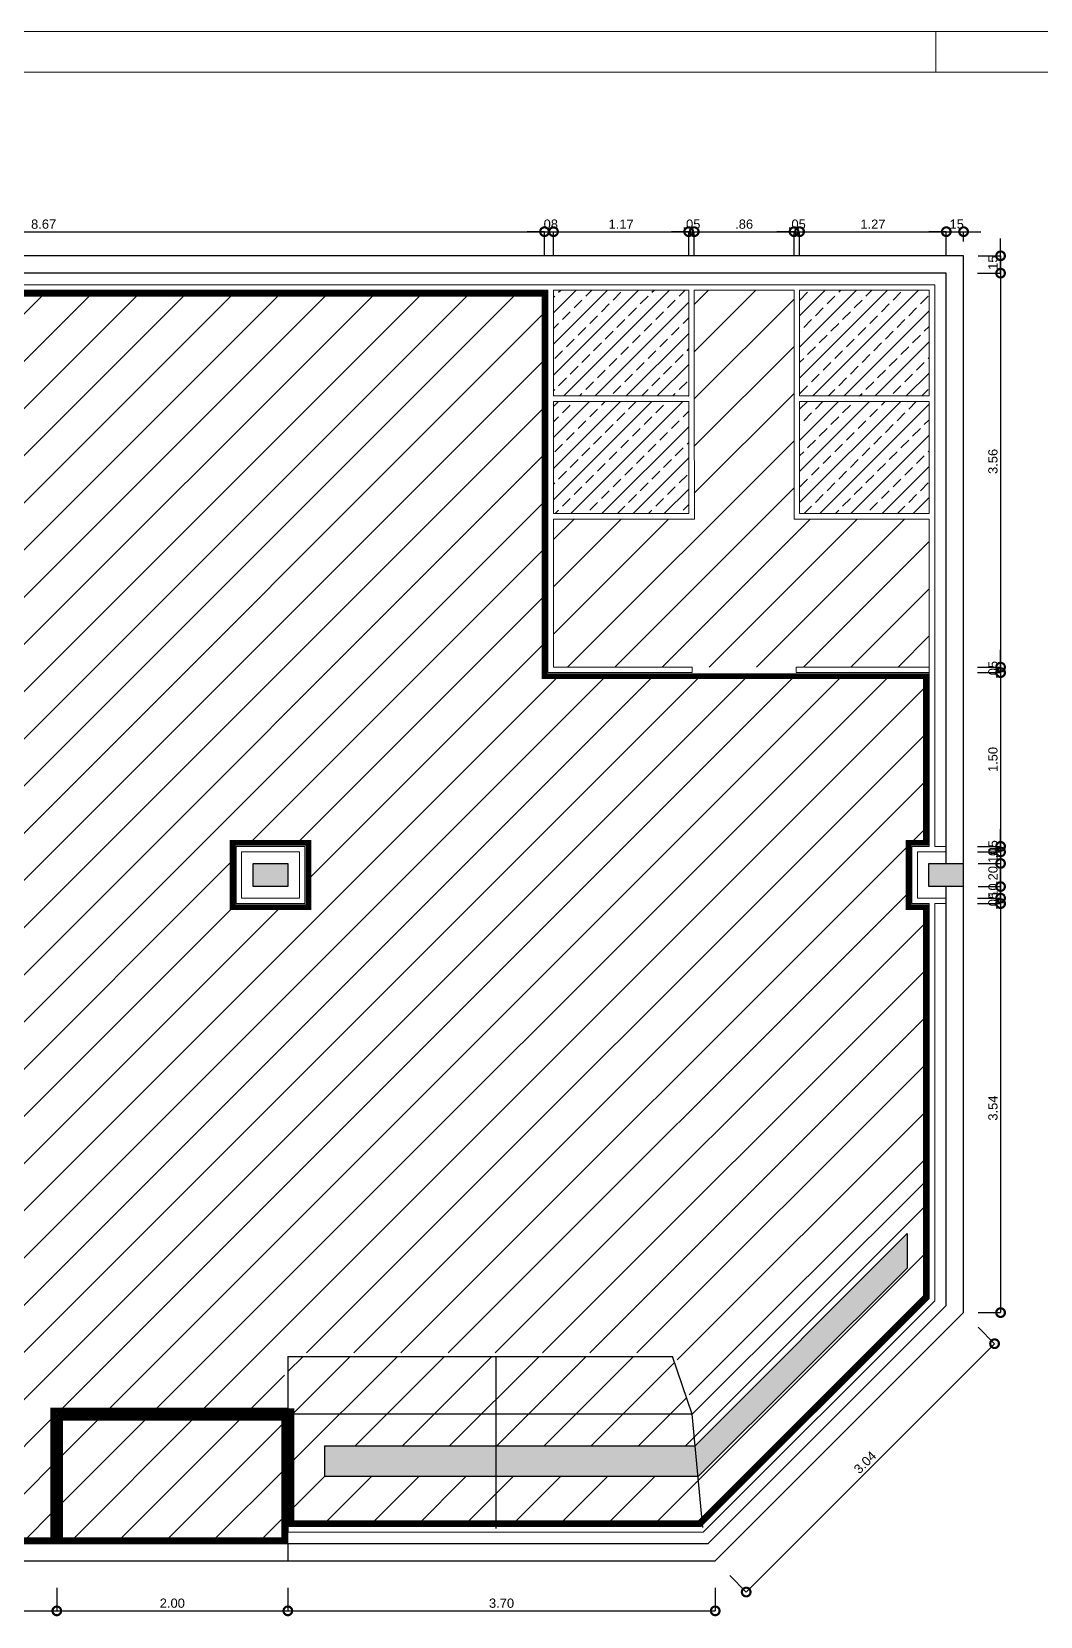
# Model space of a CAD drawing. Header units: millimetres. Extents: x 12559 to 15472, y 18493 to 18672.
# Drawn here: x 12566.78 to 12575.51, y 18500.18 to 18513.9 of the extents above; entities that cross this region are included whole.
import ezdxf

# ---------------------------------------------------------------- set-up
doc = ezdxf.new("R2010")
doc.units = ezdxf.units.MM
doc.layers.get('0').update_dxf_attribs({"lineweight": 9})
for name, color, linetype in [('COTAS', 1, 'Continuous'), ('mdf', 3, 'Continuous'), ('Parede', 5, 'Continuous')]:
    doc.layers.add(name, color=color, linetype=linetype)
doc.layers.add('gesso', color=6, linetype='Continuous', lineweight=5, plot=False)
doc.styles.add('R60-50', font='arial.ttf', dxfattribs={"height": 0.08})
doc.dimstyles.new('1-50', dxfattribs={"dimtxt": 0.08, "dimasz": 0.15, "dimexe": 0, "dimexo": 0.125, "dimgap": 0.025, "dimtad": 1, "dimzin": 4, "dimdsep": 46, "dimtxsty": 'R60-50', "dimblk": 'DOTSMALL', "dimcen": 0, "dimclrd": 10, "dimclre": 10, "dimclrt": 2, "dimaunit": 1, "dimadec": 0, "dimazin": 1, "dimtfac": 1, "dimtix": 1, "dimtmove": 2, "dimatfit": 3, "dimldrblk": 'DOTSMALL', "dimfxl": 0.2, "dimfxlon": 1, "dimtolj": 1, "dimtzin": 0, "dimarcsym": 0})

# ---------------------------------------------------------------- blocks, each defined once
blk = doc.blocks.new('_DOTSMALL')
at = {"color": 0, "linetype": 'ByBlock', "const_width": 0.5}
blk.add_lwpolyline([(-0.0625, 0, 1), (0.0625, 0, 1)], format="xyb", close=True, dxfattribs=at)
blk = doc.blocks.new('*D88')
at = {"layer": 'COTAS', "color": 10, "lineweight": -2, "transparency": 16777216}
for p, q in [((12562.543, 18512.083), (12562.543, 18512.167)), ((12562.543, 18512.167), (12571.215, 18512.167)), ((12571.215, 18511.967), (12571.215, 18512.167))]:
    blk.add_line(p, q, dxfattribs=at)
at = {"layer": 'Defpoints', "color": 0, "transparency": 16777216}
for p in [(12571.215, 18512.167), (12562.543, 18511.958), (12571.215, 18511.63)]:
    blk.add_point(p, dxfattribs=at)
at = {"layer": 'COTAS', "color": 10, "lineweight": -2, "transparency": 16777216, "xscale": 0.15, "yscale": 0.15, "zscale": 0.15, "rotation": 180}
blk.add_blockref('_DOTSMALL', (12562.543, 18512.167), dxfattribs=at)
at = {"layer": 'COTAS', "color": 10, "lineweight": -2, "transparency": 16777216, "xscale": 0.15, "yscale": 0.15, "zscale": 0.15}
blk.add_blockref('_DOTSMALL', (12571.215, 18512.167), dxfattribs=at)
at = {"layer": 'COTAS', "color": 2, "transparency": 16777216, "insert": (12566.879, 18512.232), "char_height": 0.08, "attachment_point": 5, "style": 'R60-50'}
blk.add_mtext('\\A1;8.67', dxfattribs=at)
blk = doc.blocks.new('*D89')
at = {"layer": 'COTAS', "color": 10, "lineweight": -2, "transparency": 16777216}
for p, q in [((12571.215, 18512.167), (12571.065, 18512.167)), ((12571.215, 18511.967), (12571.215, 18512.167)), ((12571.215, 18512.167), (12571.293, 18512.167)), ((12571.293, 18511.967), (12571.293, 18512.167)), ((12571.293, 18512.167), (12571.443, 18512.167))]:
    blk.add_line(p, q, dxfattribs=at)
at = {"layer": 'Defpoints', "color": 0, "transparency": 16777216}
for p in [(12571.293, 18512.167), (12571.215, 18511.63), (12571.293, 18511.66)]:
    blk.add_point(p, dxfattribs=at)
at = {"layer": 'COTAS', "color": 10, "lineweight": -2, "transparency": 16777216, "xscale": 0.15, "yscale": 0.15, "zscale": 0.15}
blk.add_blockref('_DOTSMALL', (12571.215, 18512.167), dxfattribs=at)
at = {"layer": 'COTAS', "color": 10, "lineweight": -2, "transparency": 16777216, "xscale": 0.15, "yscale": 0.15, "zscale": 0.15, "rotation": 180}
blk.add_blockref('_DOTSMALL', (12571.293, 18512.167), dxfattribs=at)
at = {"layer": 'COTAS', "color": 2, "transparency": 16777216, "insert": (12571.254, 18512.232), "char_height": 0.08, "attachment_point": 5, "style": 'R60-50'}
blk.add_mtext('\\A1;.08', dxfattribs=at)
blk = doc.blocks.new('*D90')
at = {"layer": 'COTAS', "color": 10, "lineweight": -2, "transparency": 16777216}
for p, q in [((12571.293, 18511.967), (12571.293, 18512.167)), ((12571.293, 18512.167), (12572.463, 18512.167)), ((12572.463, 18511.967), (12572.463, 18512.167))]:
    blk.add_line(p, q, dxfattribs=at)
at = {"layer": 'Defpoints', "color": 0, "transparency": 16777216}
for p in [(12572.463, 18512.167), (12571.293, 18511.66), (12572.463, 18511.66)]:
    blk.add_point(p, dxfattribs=at)
at = {"layer": 'COTAS', "color": 10, "lineweight": -2, "transparency": 16777216, "xscale": 0.15, "yscale": 0.15, "zscale": 0.15, "rotation": 180}
blk.add_blockref('_DOTSMALL', (12571.293, 18512.167), dxfattribs=at)
at = {"layer": 'COTAS', "color": 10, "lineweight": -2, "transparency": 16777216, "xscale": 0.15, "yscale": 0.15, "zscale": 0.15}
blk.add_blockref('_DOTSMALL', (12572.463, 18512.167), dxfattribs=at)
at = {"layer": 'COTAS', "color": 2, "transparency": 16777216, "insert": (12571.878, 18512.232), "char_height": 0.08, "attachment_point": 5, "style": 'R60-50'}
blk.add_mtext('\\A1;1.17', dxfattribs=at)
blk = doc.blocks.new('*D91')
at = {"layer": 'COTAS', "color": 10, "lineweight": -2, "transparency": 16777216}
for p, q in [((12572.463, 18512.167), (12572.313, 18512.167)), ((12572.463, 18511.967), (12572.463, 18512.167)), ((12572.463, 18512.167), (12572.511, 18512.167)), ((12572.511, 18511.967), (12572.511, 18512.167)), ((12572.511, 18512.167), (12572.661, 18512.167))]:
    blk.add_line(p, q, dxfattribs=at)
at = {"layer": 'Defpoints', "color": 0, "transparency": 16777216}
for p in [(12572.511, 18512.167), (12572.463, 18511.66), (12572.511, 18511.66)]:
    blk.add_point(p, dxfattribs=at)
at = {"layer": 'COTAS', "color": 10, "lineweight": -2, "transparency": 16777216, "xscale": 0.15, "yscale": 0.15, "zscale": 0.15}
blk.add_blockref('_DOTSMALL', (12572.463, 18512.167), dxfattribs=at)
at = {"layer": 'COTAS', "color": 10, "lineweight": -2, "transparency": 16777216, "xscale": 0.15, "yscale": 0.15, "zscale": 0.15, "rotation": 180}
blk.add_blockref('_DOTSMALL', (12572.511, 18512.167), dxfattribs=at)
at = {"layer": 'COTAS', "color": 2, "transparency": 16777216, "insert": (12572.487, 18512.232), "char_height": 0.08, "attachment_point": 5, "style": 'R60-50'}
blk.add_mtext('\\A1;.05', dxfattribs=at)
blk = doc.blocks.new('*D92')
at = {"layer": 'COTAS', "color": 10, "lineweight": -2, "transparency": 16777216}
for p, q in [((12572.511, 18511.967), (12572.511, 18512.167)), ((12572.511, 18512.167), (12573.375, 18512.167)), ((12573.375, 18511.967), (12573.375, 18512.167))]:
    blk.add_line(p, q, dxfattribs=at)
at = {"layer": 'Defpoints', "color": 0, "transparency": 16777216}
for p in [(12573.375, 18512.167), (12572.511, 18511.66), (12573.375, 18511.66)]:
    blk.add_point(p, dxfattribs=at)
at = {"layer": 'COTAS', "color": 10, "lineweight": -2, "transparency": 16777216, "xscale": 0.15, "yscale": 0.15, "zscale": 0.15, "rotation": 180}
blk.add_blockref('_DOTSMALL', (12572.511, 18512.167), dxfattribs=at)
at = {"layer": 'COTAS', "color": 10, "lineweight": -2, "transparency": 16777216, "xscale": 0.15, "yscale": 0.15, "zscale": 0.15}
blk.add_blockref('_DOTSMALL', (12573.375, 18512.167), dxfattribs=at)
at = {"layer": 'COTAS', "color": 2, "transparency": 16777216, "insert": (12572.943, 18512.232), "char_height": 0.08, "attachment_point": 5, "style": 'R60-50'}
blk.add_mtext('\\A1;.86', dxfattribs=at)
blk = doc.blocks.new('*D93')
at = {"layer": 'COTAS', "color": 10, "lineweight": -2, "transparency": 16777216}
for p, q in [((12573.375, 18512.167), (12573.225, 18512.167)), ((12573.375, 18511.967), (12573.375, 18512.167)), ((12573.375, 18512.167), (12573.423, 18512.167)), ((12573.423, 18511.967), (12573.423, 18512.167)), ((12573.423, 18512.167), (12573.573, 18512.167))]:
    blk.add_line(p, q, dxfattribs=at)
at = {"layer": 'Defpoints', "color": 0, "transparency": 16777216}
for p in [(12573.423, 18512.167), (12573.375, 18511.66), (12573.423, 18511.66)]:
    blk.add_point(p, dxfattribs=at)
at = {"layer": 'COTAS', "color": 10, "lineweight": -2, "transparency": 16777216, "xscale": 0.15, "yscale": 0.15, "zscale": 0.15}
blk.add_blockref('_DOTSMALL', (12573.375, 18512.167), dxfattribs=at)
at = {"layer": 'COTAS', "color": 10, "lineweight": -2, "transparency": 16777216, "xscale": 0.15, "yscale": 0.15, "zscale": 0.15, "rotation": 180}
blk.add_blockref('_DOTSMALL', (12573.423, 18512.167), dxfattribs=at)
at = {"layer": 'COTAS', "color": 2, "transparency": 16777216, "insert": (12573.399, 18512.232), "char_height": 0.08, "attachment_point": 5, "style": 'R60-50'}
blk.add_mtext('\\A1;.05', dxfattribs=at)
blk = doc.blocks.new('*D94')
at = {"layer": 'COTAS', "color": 10, "lineweight": -2, "transparency": 16777216}
for p, q in [((12573.423, 18511.967), (12573.423, 18512.167)), ((12573.423, 18512.167), (12574.693, 18512.167)), ((12574.693, 18511.967), (12574.693, 18512.167))]:
    blk.add_line(p, q, dxfattribs=at)
at = {"layer": 'Defpoints', "color": 0, "transparency": 16777216}
for p in [(12574.693, 18512.167), (12574.693, 18511.808), (12573.423, 18511.66)]:
    blk.add_point(p, dxfattribs=at)
at = {"layer": 'COTAS', "color": 10, "lineweight": -2, "transparency": 16777216, "xscale": 0.15, "yscale": 0.15, "zscale": 0.15, "rotation": 180}
blk.add_blockref('_DOTSMALL', (12573.423, 18512.167), dxfattribs=at)
at = {"layer": 'COTAS', "color": 10, "lineweight": -2, "transparency": 16777216, "xscale": 0.15, "yscale": 0.15, "zscale": 0.15}
blk.add_blockref('_DOTSMALL', (12574.693, 18512.167), dxfattribs=at)
at = {"layer": 'COTAS', "color": 2, "transparency": 16777216, "insert": (12574.058, 18512.232), "char_height": 0.08, "attachment_point": 5, "style": 'R60-50'}
blk.add_mtext('\\A1;1.27', dxfattribs=at)
blk = doc.blocks.new('*D95')
at = {"layer": 'COTAS', "color": 10, "lineweight": -2, "transparency": 16777216}
for p, q in [((12574.693, 18512.167), (12574.543, 18512.167)), ((12574.693, 18511.967), (12574.693, 18512.167)), ((12574.693, 18512.167), (12574.843, 18512.167)), ((12574.843, 18512.083), (12574.843, 18512.167)), ((12574.843, 18512.167), (12574.993, 18512.167))]:
    blk.add_line(p, q, dxfattribs=at)
at = {"layer": 'Defpoints', "color": 0, "transparency": 16777216}
for p in [(12574.843, 18512.167), (12574.843, 18511.958), (12574.693, 18511.808)]:
    blk.add_point(p, dxfattribs=at)
at = {"layer": 'COTAS', "color": 10, "lineweight": -2, "transparency": 16777216, "xscale": 0.15, "yscale": 0.15, "zscale": 0.15}
blk.add_blockref('_DOTSMALL', (12574.693, 18512.167), dxfattribs=at)
at = {"layer": 'COTAS', "color": 10, "lineweight": -2, "transparency": 16777216, "xscale": 0.15, "yscale": 0.15, "zscale": 0.15, "rotation": 180}
blk.add_blockref('_DOTSMALL', (12574.843, 18512.167), dxfattribs=at)
at = {"layer": 'COTAS', "color": 2, "transparency": 16777216, "insert": (12574.768, 18512.232), "char_height": 0.08, "attachment_point": 5, "style": 'R60-50'}
blk.add_mtext('\\A1;.15', dxfattribs=at)
blk = doc.blocks.new('*D96')
at = {"layer": 'COTAS', "color": 10, "lineweight": -2, "transparency": 16777216}
for p, q in [((12575.163, 18511.958), (12575.163, 18512.108)), ((12574.968, 18511.958), (12575.163, 18511.958)), ((12575.163, 18511.808), (12575.163, 18511.958)), ((12574.963, 18511.808), (12575.163, 18511.808)), ((12575.163, 18511.808), (12575.163, 18511.658))]:
    blk.add_line(p, q, dxfattribs=at)
at = {"layer": 'Defpoints', "color": 0, "transparency": 16777216}
for p in [(12574.843, 18511.958), (12575.163, 18511.958), (12574.693, 18511.808)]:
    blk.add_point(p, dxfattribs=at)
at = {"layer": 'COTAS', "color": 10, "lineweight": -2, "transparency": 16777216, "xscale": 0.15, "yscale": 0.15, "zscale": 0.15}
for p, rotation in [((12575.163, 18511.958), 270), ((12575.163, 18511.808), 90)]:
    blk.add_blockref('_DOTSMALL', p, dxfattribs=dict(at, rotation=rotation))
at = {"layer": 'COTAS', "color": 2, "transparency": 16777216, "insert": (12575.097, 18511.883), "char_height": 0.08, "attachment_point": 5, "rotation": 90, "style": 'R60-50'}
blk.add_mtext('\\A1;.15', dxfattribs=at)
blk = doc.blocks.new('*D97')
at = {"layer": 'COTAS', "color": 10, "lineweight": -2, "transparency": 16777216}
for p, q in [((12574.968, 18511.958), (12575.163, 18511.958)), ((12575.163, 18511.958), (12575.163, 18508.397)), ((12574.963, 18508.397), (12575.163, 18508.397))]:
    blk.add_line(p, q, dxfattribs=at)
at = {"layer": 'Defpoints', "color": 0, "transparency": 16777216}
for p in [(12574.843, 18511.958), (12574.545, 18508.397), (12575.163, 18508.397)]:
    blk.add_point(p, dxfattribs=at)
at = {"layer": 'COTAS', "color": 10, "lineweight": -2, "transparency": 16777216, "xscale": 0.15, "yscale": 0.15, "zscale": 0.15}
for p, rotation in [((12575.163, 18511.958), 90), ((12575.163, 18508.397), 270)]:
    blk.add_blockref('_DOTSMALL', p, dxfattribs=dict(at, rotation=rotation))
at = {"layer": 'COTAS', "color": 2, "transparency": 16777216, "insert": (12575.097, 18510.178), "char_height": 0.08, "attachment_point": 5, "rotation": 90, "style": 'R60-50'}
blk.add_mtext('\\A1;3.56', dxfattribs=at)
blk = doc.blocks.new('*D98')
at = {"layer": 'COTAS', "color": 10, "lineweight": -2, "transparency": 16777216}
for p, q in [((12575.163, 18508.397), (12575.163, 18508.547)), ((12574.963, 18508.397), (12575.163, 18508.397)), ((12574.963, 18508.349), (12575.163, 18508.349)), ((12575.163, 18508.397), (12575.163, 18508.349)), ((12575.163, 18508.349), (12575.163, 18508.199))]:
    blk.add_line(p, q, dxfattribs=at)
at = {"layer": 'Defpoints', "color": 0, "transparency": 16777216}
for p in [(12574.545, 18508.397), (12574.545, 18508.349), (12575.163, 18508.349)]:
    blk.add_point(p, dxfattribs=at)
at = {"layer": 'COTAS', "color": 10, "lineweight": -2, "transparency": 16777216, "xscale": 0.15, "yscale": 0.15, "zscale": 0.15}
for p, rotation in [((12575.163, 18508.397), 270), ((12575.163, 18508.349), 90)]:
    blk.add_blockref('_DOTSMALL', p, dxfattribs=dict(at, rotation=rotation))
at = {"layer": 'COTAS', "color": 2, "transparency": 16777216, "insert": (12575.097, 18508.373), "char_height": 0.08, "attachment_point": 5, "rotation": 90, "style": 'R60-50'}
blk.add_mtext('\\A1;.05', dxfattribs=at)
blk = doc.blocks.new('*D99')
at = {"layer": 'COTAS', "color": 10, "lineweight": -2, "transparency": 16777216}
for p, q in [((12574.963, 18508.349), (12575.163, 18508.349)), ((12575.163, 18508.349), (12575.163, 18506.845)), ((12574.963, 18506.845), (12575.163, 18506.845))]:
    blk.add_line(p, q, dxfattribs=at)
at = {"layer": 'Defpoints', "color": 0, "transparency": 16777216}
for p in [(12574.545, 18508.349), (12574.693, 18506.845), (12575.163, 18506.845)]:
    blk.add_point(p, dxfattribs=at)
at = {"layer": 'COTAS', "color": 10, "lineweight": -2, "transparency": 16777216, "xscale": 0.15, "yscale": 0.15, "zscale": 0.15}
for p, rotation in [((12575.163, 18508.349), 90), ((12575.163, 18506.845), 270)]:
    blk.add_blockref('_DOTSMALL', p, dxfattribs=dict(at, rotation=rotation))
at = {"layer": 'COTAS', "color": 2, "transparency": 16777216, "insert": (12575.097, 18507.597), "char_height": 0.08, "attachment_point": 5, "rotation": 90, "style": 'R60-50'}
blk.add_mtext('\\A1;1.50', dxfattribs=at)
blk = doc.blocks.new('*D100')
at = {"layer": 'COTAS', "color": 10, "lineweight": -2, "transparency": 16777216}
for p, q in [((12575.163, 18506.845), (12575.163, 18506.995)), ((12574.963, 18506.845), (12575.163, 18506.845)), ((12575.163, 18506.845), (12575.163, 18506.797)), ((12574.963, 18506.797), (12575.163, 18506.797)), ((12575.163, 18506.797), (12575.163, 18506.647))]:
    blk.add_line(p, q, dxfattribs=at)
at = {"layer": 'Defpoints', "color": 0, "transparency": 16777216}
for p in [(12574.693, 18506.845), (12574.693, 18506.797), (12575.163, 18506.797)]:
    blk.add_point(p, dxfattribs=at)
at = {"layer": 'COTAS', "color": 10, "lineweight": -2, "transparency": 16777216, "xscale": 0.15, "yscale": 0.15, "zscale": 0.15}
for p, rotation in [((12575.163, 18506.845), 270), ((12575.163, 18506.797), 90)]:
    blk.add_blockref('_DOTSMALL', p, dxfattribs=dict(at, rotation=rotation))
at = {"layer": 'COTAS', "color": 2, "transparency": 16777216, "insert": (12575.097, 18506.821), "char_height": 0.08, "attachment_point": 5, "rotation": 90, "style": 'R60-50'}
blk.add_mtext('\\A1;.05', dxfattribs=at)
blk = doc.blocks.new('*D101')
at = {"layer": 'COTAS', "color": 10, "lineweight": -2, "transparency": 16777216}
for p, q in [((12575.163, 18506.797), (12575.163, 18506.947)), ((12574.963, 18506.797), (12575.163, 18506.797)), ((12574.968, 18506.697), (12575.163, 18506.697)), ((12575.163, 18506.797), (12575.163, 18506.697)), ((12575.163, 18506.697), (12575.163, 18506.547))]:
    blk.add_line(p, q, dxfattribs=at)
at = {"layer": 'Defpoints', "color": 0, "transparency": 16777216}
for p in [(12574.693, 18506.797), (12574.843, 18506.697), (12575.163, 18506.697)]:
    blk.add_point(p, dxfattribs=at)
at = {"layer": 'COTAS', "color": 10, "lineweight": -2, "transparency": 16777216, "xscale": 0.15, "yscale": 0.15, "zscale": 0.15}
for p, rotation in [((12575.163, 18506.797), 270), ((12575.163, 18506.697), 90)]:
    blk.add_blockref('_DOTSMALL', p, dxfattribs=dict(at, rotation=rotation))
at = {"layer": 'COTAS', "color": 2, "transparency": 16777216, "insert": (12575.097, 18506.747), "char_height": 0.08, "attachment_point": 5, "rotation": 90, "style": 'R60-50'}
blk.add_mtext('\\A1;.10', dxfattribs=at)
blk = doc.blocks.new('*D102')
at = {"layer": 'COTAS', "color": 10, "lineweight": -2, "transparency": 16777216}
for p, q in [((12574.968, 18506.697), (12575.163, 18506.697)), ((12575.163, 18506.697), (12575.163, 18506.497)), ((12574.968, 18506.497), (12575.163, 18506.497))]:
    blk.add_line(p, q, dxfattribs=at)
at = {"layer": 'Defpoints', "color": 0, "transparency": 16777216}
for p in [(12574.843, 18506.697), (12574.843, 18506.497), (12575.163, 18506.497)]:
    blk.add_point(p, dxfattribs=at)
at = {"layer": 'COTAS', "color": 10, "lineweight": -2, "transparency": 16777216, "xscale": 0.15, "yscale": 0.15, "zscale": 0.15}
for p, rotation in [((12575.163, 18506.697), 90), ((12575.163, 18506.497), 270)]:
    blk.add_blockref('_DOTSMALL', p, dxfattribs=dict(at, rotation=rotation))
at = {"layer": 'COTAS', "color": 2, "transparency": 16777216, "insert": (12575.097, 18506.597), "char_height": 0.08, "attachment_point": 5, "rotation": 90, "style": 'R60-50'}
blk.add_mtext('\\A1;.20', dxfattribs=at)
blk = doc.blocks.new('*D103')
at = {"layer": 'COTAS', "color": 10, "lineweight": -2, "transparency": 16777216}
for p, q in [((12575.163, 18506.497), (12575.163, 18506.647)), ((12574.968, 18506.497), (12575.163, 18506.497)), ((12575.163, 18506.497), (12575.163, 18506.397)), ((12574.963, 18506.397), (12575.163, 18506.397)), ((12575.163, 18506.397), (12575.163, 18506.247))]:
    blk.add_line(p, q, dxfattribs=at)
at = {"layer": 'Defpoints', "color": 0, "transparency": 16777216}
for p in [(12574.843, 18506.497), (12574.693, 18506.397), (12575.163, 18506.397)]:
    blk.add_point(p, dxfattribs=at)
at = {"layer": 'COTAS', "color": 10, "lineweight": -2, "transparency": 16777216, "xscale": 0.15, "yscale": 0.15, "zscale": 0.15}
for p, rotation in [((12575.163, 18506.497), 270), ((12575.163, 18506.397), 90)]:
    blk.add_blockref('_DOTSMALL', p, dxfattribs=dict(at, rotation=rotation))
at = {"layer": 'COTAS', "color": 2, "transparency": 16777216, "insert": (12575.097, 18506.447), "char_height": 0.08, "attachment_point": 5, "rotation": 90, "style": 'R60-50'}
blk.add_mtext('\\A1;.10', dxfattribs=at)
blk = doc.blocks.new('*D104')
at = {"layer": 'COTAS', "color": 10, "lineweight": -2, "transparency": 16777216}
for p, q in [((12575.163, 18506.397), (12575.163, 18506.547)), ((12574.963, 18506.397), (12575.163, 18506.397)), ((12574.963, 18506.349), (12575.163, 18506.349)), ((12575.163, 18506.397), (12575.163, 18506.349)), ((12575.163, 18506.349), (12575.163, 18506.199))]:
    blk.add_line(p, q, dxfattribs=at)
at = {"layer": 'Defpoints', "color": 0, "transparency": 16777216}
for p in [(12574.693, 18506.397), (12574.693, 18506.349), (12575.163, 18506.349)]:
    blk.add_point(p, dxfattribs=at)
at = {"layer": 'COTAS', "color": 10, "lineweight": -2, "transparency": 16777216, "xscale": 0.15, "yscale": 0.15, "zscale": 0.15}
for p, rotation in [((12575.163, 18506.397), 270), ((12575.163, 18506.349), 90)]:
    blk.add_blockref('_DOTSMALL', p, dxfattribs=dict(at, rotation=rotation))
at = {"layer": 'COTAS', "color": 2, "transparency": 16777216, "insert": (12575.097, 18506.373), "char_height": 0.08, "attachment_point": 5, "rotation": 90, "style": 'R60-50'}
blk.add_mtext('\\A1;.05', dxfattribs=at)
blk = doc.blocks.new('*D105')
at = {"layer": 'COTAS', "color": 10, "lineweight": -2, "transparency": 16777216}
for p, q in [((12574.963, 18506.349), (12575.163, 18506.349)), ((12575.163, 18506.349), (12575.163, 18502.808)), ((12574.968, 18502.808), (12575.163, 18502.808))]:
    blk.add_line(p, q, dxfattribs=at)
at = {"layer": 'Defpoints', "color": 0, "transparency": 16777216}
for p in [(12574.693, 18506.349), (12574.843, 18502.808), (12575.163, 18502.808)]:
    blk.add_point(p, dxfattribs=at)
at = {"layer": 'COTAS', "color": 10, "lineweight": -2, "transparency": 16777216, "xscale": 0.15, "yscale": 0.15, "zscale": 0.15}
for p, rotation in [((12575.163, 18506.349), 90), ((12575.163, 18502.808), 270)]:
    blk.add_blockref('_DOTSMALL', p, dxfattribs=dict(at, rotation=rotation))
at = {"layer": 'COTAS', "color": 2, "transparency": 16777216, "insert": (12575.097, 18504.579), "char_height": 0.08, "attachment_point": 5, "rotation": 90, "style": 'R60-50'}
blk.add_mtext('\\A1;3.54', dxfattribs=at)
blk = doc.blocks.new('*D106')
at = {"layer": 'COTAS', "color": 10, "lineweight": -2, "transparency": 16777216}
for p, q in [((12574.97, 18502.681), (12575.111, 18502.539)), ((12572.961, 18500.389), (12575.111, 18502.539)), ((12572.82, 18500.531), (12572.961, 18500.389))]:
    blk.add_line(p, q, dxfattribs=at)
at = {"layer": 'Defpoints', "color": 0, "transparency": 16777216}
for p in [(12574.843, 18502.808), (12575.111, 18502.539), (12572.693, 18500.658)]:
    blk.add_point(p, dxfattribs=at)
at = {"layer": 'COTAS', "color": 10, "lineweight": -2, "transparency": 16777216, "xscale": 0.15, "yscale": 0.15, "zscale": 0.15}
for p, rotation in [((12575.111, 18502.539), 44.99999999997576), ((12572.961, 18500.389), 224.9999999999758)]:
    blk.add_blockref('_DOTSMALL', p, dxfattribs=dict(at, rotation=rotation))
at = {"layer": 'COTAS', "color": 2, "transparency": 16777216, "insert": (12573.99, 18501.511), "char_height": 0.08, "attachment_point": 5, "rotation": 45, "style": 'R60-50'}
blk.add_mtext('\\A1;3.04', dxfattribs=at)
blk = doc.blocks.new('*D107')
at = {"layer": 'COTAS', "color": 10, "lineweight": -2, "transparency": 16777216}
for p, q in [((12564.623, 18500.426), (12564.623, 18500.226)), ((12566.993, 18500.426), (12566.993, 18500.226)), ((12564.623, 18500.226), (12566.993, 18500.226))]:
    blk.add_line(p, q, dxfattribs=at)
at = {"layer": 'Defpoints', "color": 0, "transparency": 16777216}
for p in [(12564.623, 18500.838), (12566.993, 18500.808), (12566.993, 18500.226)]:
    blk.add_point(p, dxfattribs=at)
at = {"layer": 'COTAS', "color": 10, "lineweight": -2, "transparency": 16777216, "xscale": 0.15, "yscale": 0.15, "zscale": 0.15, "rotation": 180}
blk.add_blockref('_DOTSMALL', (12564.623, 18500.226), dxfattribs=at)
at = {"layer": 'COTAS', "color": 10, "lineweight": -2, "transparency": 16777216, "xscale": 0.15, "yscale": 0.15, "zscale": 0.15}
blk.add_blockref('_DOTSMALL', (12566.993, 18500.226), dxfattribs=at)
at = {"layer": 'COTAS', "color": 2, "transparency": 16777216, "insert": (12565.808, 18500.292), "char_height": 0.08, "attachment_point": 5, "style": 'R60-50'}
blk.add_mtext('\\A1;2.37', dxfattribs=at)
blk = doc.blocks.new('*D108')
at = {"layer": 'COTAS', "color": 10, "lineweight": -2, "transparency": 16777216}
for p, q in [((12566.993, 18500.426), (12566.993, 18500.226)), ((12568.993, 18500.426), (12568.993, 18500.226)), ((12566.993, 18500.226), (12568.993, 18500.226))]:
    blk.add_line(p, q, dxfattribs=at)
at = {"layer": 'Defpoints', "color": 0, "transparency": 16777216}
for p in [(12566.993, 18500.808), (12568.993, 18500.808), (12568.993, 18500.226)]:
    blk.add_point(p, dxfattribs=at)
at = {"layer": 'COTAS', "color": 10, "lineweight": -2, "transparency": 16777216, "xscale": 0.15, "yscale": 0.15, "zscale": 0.15, "rotation": 180}
blk.add_blockref('_DOTSMALL', (12566.993, 18500.226), dxfattribs=at)
at = {"layer": 'COTAS', "color": 10, "lineweight": -2, "transparency": 16777216, "xscale": 0.15, "yscale": 0.15, "zscale": 0.15}
blk.add_blockref('_DOTSMALL', (12568.993, 18500.226), dxfattribs=at)
at = {"layer": 'COTAS', "color": 2, "transparency": 16777216, "insert": (12567.993, 18500.292), "char_height": 0.08, "attachment_point": 5, "style": 'R60-50'}
blk.add_mtext('\\A1;2.00', dxfattribs=at)
blk = doc.blocks.new('*D109')
at = {"layer": 'COTAS', "color": 10, "lineweight": -2, "transparency": 16777216}
for p, q in [((12568.993, 18500.426), (12568.993, 18500.226)), ((12572.693, 18500.426), (12572.693, 18500.226)), ((12568.993, 18500.226), (12572.693, 18500.226))]:
    blk.add_line(p, q, dxfattribs=at)
at = {"layer": 'Defpoints', "color": 0, "transparency": 16777216}
for p in [(12568.993, 18500.808), (12572.693, 18500.658), (12572.693, 18500.226)]:
    blk.add_point(p, dxfattribs=at)
at = {"layer": 'COTAS', "color": 10, "lineweight": -2, "transparency": 16777216, "xscale": 0.15, "yscale": 0.15, "zscale": 0.15, "rotation": 180}
blk.add_blockref('_DOTSMALL', (12568.993, 18500.226), dxfattribs=at)
at = {"layer": 'COTAS', "color": 10, "lineweight": -2, "transparency": 16777216, "xscale": 0.15, "yscale": 0.15, "zscale": 0.15}
blk.add_blockref('_DOTSMALL', (12572.693, 18500.226), dxfattribs=at)
at = {"layer": 'COTAS', "color": 2, "transparency": 16777216, "insert": (12570.843, 18500.292), "char_height": 0.08, "attachment_point": 5, "style": 'R60-50'}
blk.add_mtext('\\A1;3.70', dxfattribs=at)

msp = doc.modelspace()

# ---------------------------------------------------------------- hatches: boundary and pattern name
h = msp.add_hatch()
h.set_pattern_fill('AR-CONC', color=256, scale=0.00088)
h.set_pattern_definition([(50, (0.11475, -47.19508), (0.1603225087, -0.0140263953), [0.016764, -0.184404]), (355, (0.11475, -47.19508), (-0.0310142109, 0.1681300238), [0.0134112, -0.1475237141]), (100.4514447, (0.12812, -47.19624), (0.1293082974, 0.1541036217), [0.0142472077, -0.1567194152]), (46.1842, (0.11475, -47.15037), (0.238549556, -0.0369972486), [0.025146, -0.276606]), (96.6355576, (0.13463, -47.15345), (0.208915638, 0.2177349896), [0.0213708204, -0.2350793352]), (351.1841512, (0.11475, -47.15037), (0.208915638, 0.2177349896), [0.020116771, -0.221284564]), (21, (0.13711, -47.16155), (0.1334206643, -0.0899933744), [0.016764, -0.184404]), (326, (0.1371, -47.16155), (0.054385785, 0.1620854102), [0.0134112, -0.1475232]), (71.451445, (0.14823, -47.16905), (0.187806449, 0.0720920366), [0.0142472077, -0.1567191451]), (37.5, (0.114755, -47.195075), (0.00271797086, 0.07440843421), [0, -0.14573504, 0, -0.1497584, 0, -0.148082]), (7.5, (0.114755, -47.195075), (0.058801303, 0.08815890584), [0, -0.08538464, 0, -0.14238224, 0, -0.0564388]), (327.5, (0.06491, -47.195075), (0.11931972375, -0.00504129471), [0, -0.05588, 0, -0.1743456, 0, -0.2313432]), (317.5, (0.04256, -47.19508), (0.1303536796, 0.0223753121), [0, -0.072644, 0, -0.11578336, 0, -0.1642872])])
h.paths.add_polyline_path([(12562.843, 18506.708), (12562.543, 18506.708), (12562.543, 18506.508), (12562.843, 18506.508)])
h.paths.add_polyline_path([(12568.993, 18506.697), (12568.693, 18506.697), (12568.693, 18506.497), (12568.993, 18506.497)])
h.paths.add_polyline_path([(12574.843, 18506.697), (12574.543, 18506.697), (12574.543, 18506.497), (12574.843, 18506.497)])
at = {"layer": 'mdf'}
h = msp.add_hatch(dxfattribs=at)
h.set_pattern_fill('ANSI31', color=1, scale=0.091)
h.paths.add_polyline_path([(12574.545, 18509.679), (12573.375, 18509.679), (12573.375, 18510.697), (12573.375, 18511.66), (12572.511, 18511.66), (12572.511, 18510.697), (12572.512, 18509.679), (12572.463, 18509.679), (12571.293, 18509.679), (12571.293, 18508.397), (12572.493, 18508.397), (12573.393, 18508.397), (12574.545, 18508.397)])
edge = h.paths.add_edge_path()
edge.add_line((12574.515, 18508.319), (12571.215, 18508.319))
edge.add_line((12571.215, 18508.319), (12571.215, 18511.63))
edge.add_line((12571.215, 18511.63), (12564.723, 18511.63))
edge.add_spline(control_points=[(12564.723, 18511.63), (12564.685, 18511.52), (12564.648, 18511.41), (12564.614, 18511.3)], knot_values=[5.426475, 5.426475, 5.426475, 5.426475, 5.7588, 5.7588, 5.7588, 5.7588], degree=3, periodic=0)
edge.add_spline(control_points=[(12564.614, 18511.3), (12564.557, 18511.12), (12564.508, 18510.941), (12564.475, 18510.763)], knot_values=[4.884209, 4.884209, 4.884209, 4.884209, 5.426475, 5.426475, 5.426475, 5.426475], degree=3, periodic=0)
edge.add_spline(control_points=[(12564.475, 18510.763), (12564.464, 18510.701), (12564.454, 18510.64), (12564.447, 18510.578)], knot_values=[4.69529, 4.69529, 4.69529, 4.69529, 4.884209, 4.884209, 4.884209, 4.884209], degree=3, periodic=0)
edge.add_spline(control_points=[(12564.447, 18510.578), (12564.441, 18510.521), (12564.436, 18510.465), (12564.434, 18510.409)], knot_values=[4.522487, 4.522487, 4.522487, 4.522487, 4.69529, 4.69529, 4.69529, 4.69529], degree=3, periodic=0)
edge.add_spline(control_points=[(12564.434, 18510.409), (12564.431, 18510.321), (12564.434, 18510.233), (12564.443, 18510.146)], knot_values=[4.251167, 4.251167, 4.251167, 4.251167, 4.522487, 4.522487, 4.522487, 4.522487], degree=3, periodic=0)
edge.add_spline(control_points=[(12564.443, 18510.146), (12564.445, 18510.126), (12564.449, 18510.097), (12564.453, 18510.068), (12564.455, 18510.059)], knot_values=[4.16131, 4.16131, 4.16131, 4.16131, 4.224096, 4.251167, 4.251167, 4.251167, 4.251167], degree=3, periodic=0)
edge.add_spline(control_points=[(12564.455, 18510.059), (12564.459, 18510.03), (12564.465, 18510.001), (12564.471, 18509.972)], knot_values=[4.070538, 4.070538, 4.070538, 4.070538, 4.16131, 4.16131, 4.16131, 4.16131], degree=3, periodic=0)
edge.add_spline(control_points=[(12564.471, 18509.972), (12564.479, 18509.937), (12564.487, 18509.901), (12564.497, 18509.866)], knot_values=[3.959175, 3.959175, 3.959175, 3.959175, 4.070538, 4.070538, 4.070538, 4.070538], degree=3, periodic=0)
edge.add_spline(control_points=[(12564.497, 18509.866), (12564.511, 18509.815), (12564.527, 18509.764), (12564.544, 18509.714)], knot_values=[3.799217, 3.799217, 3.799217, 3.799217, 3.959175, 3.959175, 3.959175, 3.959175], degree=3, periodic=0)
edge.add_spline(control_points=[(12564.544, 18509.714), (12564.566, 18509.651), (12564.591, 18509.588), (12564.617, 18509.525)], knot_values=[3.59925, 3.59925, 3.59925, 3.59925, 3.799217, 3.799217, 3.799217, 3.799217], degree=3, periodic=0)
edge.add_spline(control_points=[(12564.617, 18509.525), (12564.662, 18509.417), (12564.712, 18509.31), (12564.764, 18509.203)], knot_values=[3.256885, 3.256885, 3.256885, 3.256885, 3.59925, 3.59925, 3.59925, 3.59925], degree=3, periodic=0)
edge.add_spline(control_points=[(12564.764, 18509.203), (12564.846, 18509.033), (12564.933, 18508.865), (12565.009, 18508.696)], knot_values=[2.71344, 2.71344, 2.71344, 2.71344, 3.256885, 3.256885, 3.256885, 3.256885], degree=3, periodic=0)
edge.add_spline(control_points=[(12565.009, 18508.696), (12565.06, 18508.584), (12565.107, 18508.472), (12565.144, 18508.359)], knot_values=[2.351742, 2.351742, 2.351742, 2.351742, 2.71344, 2.71344, 2.71344, 2.71344], degree=3, periodic=0)
edge.add_spline(control_points=[(12565.144, 18508.359), (12565.162, 18508.307), (12565.178, 18508.254), (12565.191, 18508.201)], knot_values=[2.182172, 2.182172, 2.182172, 2.182172, 2.351742, 2.351742, 2.351742, 2.351742], degree=3, periodic=0)
edge.add_spline(control_points=[(12565.191, 18508.201), (12565.199, 18508.17), (12565.207, 18508.138), (12565.213, 18508.106)], knot_values=[2.080411, 2.080411, 2.080411, 2.080411, 2.182172, 2.182172, 2.182172, 2.182172], degree=3, periodic=0)
edge.add_spline(control_points=[(12565.213, 18508.106), (12565.219, 18508.077), (12565.223, 18508.048), (12565.228, 18508.019)], knot_values=[1.987547, 1.987547, 1.987547, 1.987547, 2.080411, 2.080411, 2.080411, 2.080411], degree=3, periodic=0)
edge.add_spline(control_points=[(12565.228, 18508.019), (12565.231, 18507.996), (12565.234, 18507.968), (12565.236, 18507.941), (12565.237, 18507.937)], knot_values=[1.899522, 1.899522, 1.899522, 1.899522, 1.976084, 1.987547, 1.987547, 1.987547, 1.987547], degree=3, periodic=0)
edge.add_spline(control_points=[(12565.237, 18507.937), (12565.239, 18507.909), (12565.241, 18507.881), (12565.241, 18507.853)], knot_values=[1.80979, 1.80979, 1.80979, 1.80979, 1.899522, 1.899522, 1.899522, 1.899522], degree=3, periodic=0)
edge.add_spline(control_points=[(12565.241, 18507.853), (12565.242, 18507.824), (12565.242, 18507.796), (12565.241, 18507.767)], knot_values=[1.718615, 1.718615, 1.718615, 1.718615, 1.80979, 1.80979, 1.80979, 1.80979], degree=3, periodic=0)
edge.add_spline(control_points=[(12565.241, 18507.767), (12565.24, 18507.739), (12565.238, 18507.711), (12565.236, 18507.683)], knot_values=[1.629051, 1.629051, 1.629051, 1.629051, 1.718615, 1.718615, 1.718615, 1.718615], degree=3, periodic=0)
edge.add_spline(control_points=[(12565.236, 18507.683), (12565.233, 18507.655), (12565.23, 18507.626), (12565.226, 18507.597)], knot_values=[1.537708, 1.537708, 1.537708, 1.537708, 1.629051, 1.629051, 1.629051, 1.629051], degree=3, periodic=0)
edge.add_spline(control_points=[(12565.226, 18507.597), (12565.214, 18507.512), (12565.196, 18507.427), (12565.173, 18507.341)], knot_values=[1.266348, 1.266348, 1.266348, 1.266348, 1.537708, 1.537708, 1.537708, 1.537708], degree=3, periodic=0)
edge.add_spline(control_points=[(12565.173, 18507.341), (12565.158, 18507.286), (12565.141, 18507.231), (12565.122, 18507.175)], knot_values=[1.091087, 1.091087, 1.091087, 1.091087, 1.266348, 1.266348, 1.266348, 1.266348], degree=3, periodic=0)
edge.add_spline(control_points=[(12565.122, 18507.175), (12565.102, 18507.116), (12565.079, 18507.057), (12565.055, 18506.998)], knot_values=[0.904534, 0.904534, 0.904534, 0.904534, 1.091087, 1.091087, 1.091087, 1.091087], degree=3, periodic=0)
edge.add_spline(control_points=[(12565.055, 18506.998), (12564.985, 18506.827), (12564.9, 18506.655), (12564.81, 18506.482)], knot_values=[0.361814, 0.361814, 0.361814, 0.361814, 0.904534, 0.904534, 0.904534, 0.904534], degree=3, periodic=0)
edge.add_spline(control_points=[(12564.81, 18506.482), (12564.749, 18506.368), (12564.686, 18506.253), (12564.623, 18506.138)], knot_values=[0, 0, 0, 0, 0.361814, 0.361814, 0.361814, 0.361814], degree=3, periodic=0)
edge.add_line((12564.623, 18506.138), (12564.623, 18500.838))
edge.add_line((12564.623, 18500.838), (12566.963, 18500.838))
edge.add_line((12566.963, 18500.838), (12566.963, 18501.959))
edge.add_line((12566.963, 18501.959), (12568.963, 18501.959))
edge.add_line((12568.963, 18501.959), (12568.963, 18502.459))
edge.add_line((12568.963, 18502.459), (12572.344, 18502.459))
edge.add_line((12572.344, 18502.459), (12572.506, 18501.984))
edge.add_line((12572.506, 18501.984), (12574.515, 18503.988))
edge.add_line((12574.515, 18503.988), (12574.515, 18506.319))
edge.add_line((12574.515, 18506.319), (12574.365, 18506.319))
edge.add_line((12574.365, 18506.319), (12574.365, 18506.875))
edge.add_line((12574.365, 18506.875), (12574.515, 18506.875))
edge.add_line((12574.515, 18506.875), (12574.515, 18508.319))
h.paths.add_polyline_path([(12569.171, 18506.875), (12569.171, 18506.319), (12568.515, 18506.319), (12568.515, 18506.875)], flags=16)
h.paths.add_polyline_path([(12569.141, 18506.845), (12569.141, 18506.349), (12568.545, 18506.349), (12568.545, 18506.845)], flags=0)
h.paths.add_polyline_path([(12569.093, 18506.797), (12569.093, 18506.397), (12568.593, 18506.397), (12568.593, 18506.797)], flags=0)
h.paths.add_polyline_path([(12568.993, 18506.697), (12568.993, 18506.497), (12568.693, 18506.497), (12568.693, 18506.697)], flags=0)
h.paths.add_polyline_path([(12564.563, 18506.078), (12562.723, 18506.078), (12562.723, 18500.838), (12564.563, 18500.838)])
h.paths.add_polyline_path([(12568.963, 18501.899), (12567.023, 18501.899), (12567.023, 18500.838), (12568.963, 18500.838)], flags=17)
h = msp.add_hatch(dxfattribs=at)
h.set_pattern_fill('ANSI33', color=1, scale=0.03)
h.paths.add_polyline_path([(12572.463, 18511.66), (12571.293, 18511.66), (12571.293, 18510.745), (12572.463, 18510.745)])
h.paths.add_polyline_path([(12572.463, 18510.697), (12571.293, 18510.697), (12571.293, 18509.727), (12572.463, 18509.727)])
h.paths.add_polyline_path([(12574.545, 18511.66), (12573.423, 18511.66), (12573.423, 18510.745), (12574.545, 18510.745)])
h.paths.add_polyline_path([(12574.545, 18510.697), (12573.423, 18510.697), (12573.423, 18509.727), (12574.545, 18509.727)])
h = msp.add_hatch(dxfattribs=at)
h.set_pattern_fill('ANSI31', color=1, scale=0.091)
h.paths.add_polyline_path([(12570.793, 18502.429), (12568.993, 18502.429), (12568.993, 18501.929), (12570.793, 18501.929)])
h.paths.add_polyline_path([(12572.323, 18502.429), (12570.793, 18502.429), (12570.793, 18501.929), (12572.493, 18501.929)])
h.paths.add_polyline_path([(12572.493, 18501.929), (12570.793, 18501.929), (12570.793, 18501.655), (12572.519, 18501.655)])
h.paths.add_polyline_path([(12570.793, 18501.929), (12568.993, 18501.929), (12568.993, 18500.956), (12570.793, 18500.956), (12570.793, 18501.388), (12569.312, 18501.388), (12569.312, 18501.655), (12570.793, 18501.655)])
h.paths.add_polyline_path([(12572.544, 18501.388), (12570.793, 18501.388), (12570.793, 18500.956), (12572.569, 18500.956), (12572.583, 18500.97)])
h.paths.add_polyline_path([(12574.354, 18503.493), (12574.354, 18503.193), (12572.544, 18501.388), (12572.583, 18500.97), (12574.545, 18502.931), (12574.545, 18503.976), (12572.493, 18501.929), (12572.519, 18501.655)])
at = {"layer": 'mdf', "true_color": 0x136734}
h = msp.add_hatch(color=116, dxfattribs=at)
h.dxf.hatch_style = 1
h.paths.add_polyline_path([(12572.519, 18501.655), (12570.793, 18501.655), (12570.793, 18501.388), (12572.544, 18501.388)])
h.paths.add_polyline_path([(12574.354, 18503.193), (12574.354, 18503.493), (12572.519, 18501.655), (12572.544, 18501.388)])
h.paths.add_polyline_path([(12570.793, 18501.655), (12569.312, 18501.655), (12569.312, 18501.388), (12570.793, 18501.388)])

# ---------------------------------------------------------------- linework, layer by layer
at = {"color": 2}
for p, q in [((12559.302, 18513.899), (12574.152, 18513.899)), ((12574.152, 18513.899), (12589.002, 18513.899)), ((12574.602, 18513.549), (12574.602, 18513.899))]:
    msp.add_line(p, q, dxfattribs=at)
at = {"color": 6}
msp.add_line((12560.552, 18513.549), (12588.652, 18513.549), dxfattribs=at)
at = {"layer": 'gesso', "color": 252}
for p, q in [((12572.463, 18509.679), (12572.512, 18509.679)), ((12572.493, 18508.397), (12572.493, 18508.349)), ((12573.393, 18508.397), (12574.545, 18508.397)), ((12573.393, 18508.397), (12573.393, 18508.349)), ((12573.393, 18508.349), (12574.545, 18508.349))]:
    msp.add_line(p, q, dxfattribs=at)
at = {"layer": 'gesso'}
msp.add_line((12568.993, 18500.908), (12568.993, 18500.956), dxfattribs=at)
at = {"layer": 'gesso', "color": 252}
for points in [[(12574.593, 18506.845), (12574.593, 18511.708), (12562.793, 18511.708), (12562.793, 18506.856)], [(12571.245, 18511.66), (12562.841, 18511.66), (12562.841, 18506.856)], [(12572.493, 18508.349), (12571.245, 18508.349), (12571.245, 18511.66)], [(12572.463, 18511.66), (12571.293, 18511.66)], [(12571.293, 18510.745), (12571.293, 18511.66)], [(12572.463, 18511.66), (12572.463, 18510.745)], [(12573.375, 18511.66), (12572.511, 18511.66)], [(12572.511, 18511.66), (12572.511, 18510.697)], [(12573.375, 18511.66), (12573.375, 18510.697)], [(12574.545, 18510.745), (12574.545, 18511.66), (12573.423, 18511.66)], [(12573.423, 18511.66), (12573.423, 18510.745)], [(12572.463, 18510.745), (12571.293, 18510.745)], [(12571.293, 18509.727), (12571.293, 18510.697)], [(12572.463, 18510.697), (12571.293, 18510.697)], [(12572.463, 18510.697), (12572.463, 18509.727)], [(12572.511, 18510.697), (12572.512, 18509.679)], [(12573.375, 18510.697), (12573.375, 18509.679)], [(12574.545, 18510.745), (12573.423, 18510.745)], [(12573.423, 18510.697), (12573.423, 18509.727)], [(12574.545, 18510.697), (12573.423, 18510.697)], [(12574.545, 18509.727), (12574.545, 18510.697)], [(12572.463, 18509.727), (12571.293, 18509.727)], [(12574.545, 18509.727), (12573.423, 18509.727)], [(12572.493, 18508.397), (12571.293, 18508.397), (12571.293, 18509.679)], [(12572.463, 18509.679), (12571.293, 18509.679)], [(12574.545, 18509.679), (12573.375, 18509.679)], [(12574.545, 18506.845), (12574.545, 18509.679)], [(12574.545, 18506.845), (12574.395, 18506.845), (12574.395, 18506.349), (12574.545, 18506.349)], [(12574.693, 18506.845), (12574.593, 18506.845)], [(12574.693, 18506.797), (12574.443, 18506.797), (12574.443, 18506.397), (12574.693, 18506.397)], [(12568.993, 18500.908), (12572.589, 18500.908), (12574.593, 18502.911), (12574.593, 18506.349)], [(12568.993, 18500.956), (12572.569, 18500.956), (12574.545, 18502.931), (12574.545, 18506.349)], [(12574.593, 18506.349), (12574.693, 18506.349)]]:
    msp.add_lwpolyline(points, dxfattribs=at)
for points in [[(12568.545, 18506.845), (12569.141, 18506.845), (12569.141, 18506.349), (12568.545, 18506.349)], [(12568.593, 18506.797), (12569.093, 18506.797), (12569.093, 18506.397), (12568.593, 18506.397)]]:
    msp.add_lwpolyline(points, close=True, dxfattribs=at)
at = {"layer": 'mdf', "color": 252}
for p, q in [((12572.493, 18501.929), (12574.545, 18503.976)), ((12568.993, 18502.429), (12572.323, 18502.429)), ((12568.993, 18502.429), (12568.993, 18500.908)), ((12570.793, 18502.429), (12570.793, 18500.938)), ((12572.493, 18501.929), (12572.323, 18502.429)), ((12572.493, 18501.929), (12568.993, 18501.929)), ((12572.586, 18500.947), (12572.493, 18501.929))]:
    msp.add_line(p, q, dxfattribs=at)
at = {"layer": 'mdf', "color": 196, "const_width": 0.05}
for points in [[(12562.871, 18506.108), (12562.871, 18506.33), (12563.021, 18506.33), (12563.021, 18506.886), (12562.871, 18506.886), (12562.871, 18511.63), (12571.215, 18511.63), (12571.215, 18508.319), (12574.515, 18508.319), (12574.515, 18506.875), (12574.365, 18506.875), (12574.365, 18506.319), (12574.515, 18506.319), (12574.515, 18503.976)], [(12574.515, 18503.976), (12574.515, 18502.944), (12572.557, 18500.986), (12569.023, 18500.986), (12569.023, 18501.929), (12569.023, 18501.98)], [(12568.993, 18501.959), (12566.963, 18501.959), (12566.963, 18500.808)], [(12568.963, 18501.959), (12568.963, 18500.838), (12566.993, 18500.838)], [(12568.993, 18501.899), (12567.023, 18501.899), (12567.023, 18500.808)], [(12564.593, 18500.838), (12566.993, 18500.838)]]:
    msp.add_lwpolyline(points, dxfattribs=at)
msp.add_lwpolyline([(12568.515, 18506.875), (12569.171, 18506.875), (12569.171, 18506.319), (12568.515, 18506.319)], close=True, dxfattribs=at)
at = {"layer": 'mdf', "color": 116, "true_color": 0x136734}
msp.add_lwpolyline([(12569.311, 18501.655), (12572.519, 18501.655), (12574.354, 18503.493), (12574.354, 18503.193), (12572.544, 18501.388), (12569.312, 18501.388), (12569.312, 18501.655)], dxfattribs=at)
at = {"layer": 'Parede'}
for p, q in [((12568.693, 18506.497), (12568.693, 18506.697)), ((12568.693, 18506.697), (12568.993, 18506.697)), ((12568.993, 18506.697), (12568.993, 18506.497)), ((12574.543, 18506.497), (12574.543, 18506.697)), ((12574.543, 18506.697), (12574.843, 18506.697)), ((12568.993, 18506.497), (12568.693, 18506.497)), ((12574.843, 18506.497), (12574.543, 18506.497)), ((12568.993, 18501.929), (12566.993, 18501.929)), ((12566.993, 18500.929), (12566.993, 18501.929)), ((12566.993, 18500.929), (12566.993, 18500.808)), ((12564.593, 18500.808), (12566.993, 18500.808)), ((12568.993, 18500.808), (12568.993, 18500.908)), ((12568.993, 18500.808), (12568.993, 18500.658)), ((12564.593, 18500.658), (12566.993, 18500.658))]:
    msp.add_line(p, q, dxfattribs=at)
for points in [[(12574.843, 18502.808), (12574.843, 18511.958), (12562.543, 18511.958), (12562.543, 18500.658), (12564.593, 18500.658)], [(12574.693, 18506.697), (12574.693, 18511.808), (12562.693, 18511.808), (12562.693, 18506.708)], [(12566.993, 18500.808), (12568.693, 18500.808), (12572.631, 18500.808), (12574.693, 18502.87), (12574.693, 18506.497)], [(12566.993, 18500.658), (12568.693, 18500.658), (12572.693, 18500.658), (12574.843, 18502.808)]]:
    msp.add_lwpolyline(points, dxfattribs=at)

# ---------------------------------------------------------------- dimensions: what is measured, and where the dimension line sits
at = {"layer": 'COTAS'}
for base, p1, p2, picture, middle in [((12571.215, 18512.167), (12562.543, 18511.958), (12571.215, 18511.63), '*D88', (12566.879, 18512.232)), ((12571.293, 18512.167), (12571.215, 18511.63), (12571.293, 18511.66), '*D89', (12571.254, 18512.232)), ((12572.463, 18512.167), (12571.293, 18511.66), (12572.463, 18511.66), '*D90', (12571.878, 18512.232)), ((12572.511, 18512.167), (12572.463, 18511.66), (12572.511, 18511.66), '*D91', (12572.487, 18512.232)), ((12573.375, 18512.167), (12572.511, 18511.66), (12573.375, 18511.66), '*D92', (12572.943, 18512.232)), ((12573.423, 18512.167), (12573.375, 18511.66), (12573.423, 18511.66), '*D93', (12573.399, 18512.232)), ((12574.693, 18512.167), (12573.423, 18511.66), (12574.693, 18511.808), '*D94', (12574.058, 18512.232)), ((12574.843, 18512.167), (12574.693, 18511.808), (12574.843, 18511.958), '*D95', (12574.768, 18512.232)), ((12566.993, 18500.226), (12564.623, 18500.838), (12566.993, 18500.808), '*D107', (12565.808, 18500.292)), ((12568.993, 18500.226), (12566.993, 18500.808), (12568.993, 18500.808), '*D108', (12567.993, 18500.292)), ((12572.693, 18500.226), (12568.993, 18500.808), (12572.693, 18500.658), '*D109', (12570.843, 18500.292))]:
    dim = msp.add_linear_dim(base=base, p1=p1, p2=p2, dimstyle='1-50', dxfattribs=at)
    dim.commit()
    dim.dimension.update_dxf_attribs({"geometry": picture, "text_midpoint": middle})
for base, p1, p2, picture, middle in [((12575.163, 18511.958), (12574.693, 18511.808), (12574.843, 18511.958), '*D96', (12575.097, 18511.883)), ((12575.163, 18508.397), (12574.843, 18511.958), (12574.545, 18508.397), '*D97', (12575.097, 18510.178)), ((12575.163, 18508.349), (12574.545, 18508.397), (12574.545, 18508.349), '*D98', (12575.097, 18508.373)), ((12575.163, 18506.845), (12574.545, 18508.349), (12574.693, 18506.845), '*D99', (12575.097, 18507.597)), ((12575.163, 18506.797), (12574.693, 18506.845), (12574.693, 18506.797), '*D100', (12575.097, 18506.821)), ((12575.163, 18506.697), (12574.693, 18506.797), (12574.843, 18506.697), '*D101', (12575.097, 18506.747)), ((12575.163, 18506.497), (12574.843, 18506.697), (12574.843, 18506.497), '*D102', (12575.097, 18506.597)), ((12575.163, 18506.397), (12574.843, 18506.497), (12574.693, 18506.397), '*D103', (12575.097, 18506.447)), ((12575.163, 18506.349), (12574.693, 18506.397), (12574.693, 18506.349), '*D104', (12575.097, 18506.373)), ((12575.163, 18502.808), (12574.693, 18506.349), (12574.843, 18502.808), '*D105', (12575.097, 18504.579))]:
    dim = msp.add_linear_dim(base=base, p1=p1, p2=p2, angle=90, dimstyle='1-50', dxfattribs=at)
    dim.commit()
    dim.dimension.update_dxf_attribs({"geometry": picture, "text_midpoint": middle})
dim = msp.add_aligned_dim(p1=(12572.693, 18500.658), p2=(12574.843, 18502.808), distance=-0.38, dimstyle='1-50', dxfattribs=at)
dim.commit()
dim.dimension.update_dxf_attribs({"geometry": '*D106', "text_midpoint": (12573.99, 18501.511)})

doc.saveas('drawing.dxf')
